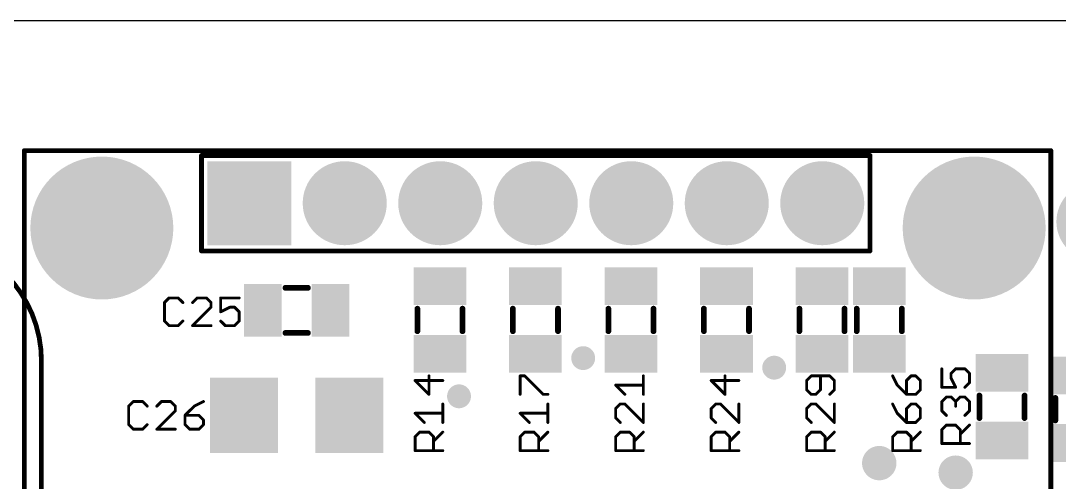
# Model space of a CAD drawing. Extents: x 0 to 96, y -11 to 42.
# Drawn here: x 33.56 to 61.17, y 29.72 to 42 of the extents above; entities that cross this region are included whole.
import ezdxf

# ---------------------------------------------------------------- set-up
doc = ezdxf.new("R2010")
doc.units = 0
for name, color, linetype in [('17', 82, 'CONTINUOUS'), ('18', 82, 'CONTINUOUS'), ('20', 7, 'CONTINUOUS'), ('21', 253, 'CONTINUOUS'), ('29', 253, 'CONTINUOUS')]:
    doc.layers.add(name, color=color, linetype=linetype)

# ---------------------------------------------------------------- blocks, each defined once
blk = doc.blocks.new('RECT')
blk.add_solid([(-0.5, -0.5), (0.5, -0.5), (-0.5, 0.5), (0.5, 0.5)])
blk = doc.blocks.new('SQUAREP')
blk.add_solid([(-0.5, -0.5), (0.5, -0.5), (-0.5, 0.5), (0.5, 0.5)])
blk = doc.blocks.new('ROUNDP')
at = {"const_width": 0.5}
blk.add_lwpolyline([(0, -0.25, 1), (0, 0.25, 1), (0, -0.25)], format="xyb", dxfattribs=at)
blk = doc.blocks.new('ROUNDV')
at = {"const_width": 0.5}
blk.add_lwpolyline([(0, -0.25, 1), (0, 0.25, 1), (0, -0.25)], format="xyb", dxfattribs=at)

msp = doc.modelspace()

# ---------------------------------------------------------------- linework, layer by layer
at = {"layer": '20'}
msp.add_line((88.0028, 41.9972), (7.9972, 41.9972), dxfattribs=at)
at = {"layer": '21'}
for points, const_width in [([(33.652, 38.5738, 1), (33.652, 38.5102)], 0.0635), ([(33.6838, 38.542, 1), (33.6202, 38.542)], 0.0635), ([(34.752, 38.5738, 1), (34.752, 38.5102)], 0.0635), ([(34.752, 38.5102, 1), (34.752, 38.5738)], 0.0635), ([(38.3938, 38.412, 1), (38.3302, 38.412)], 0.0635), ([(38.362, 38.4438, 1), (38.362, 38.3802)], 0.0635), ([(43.252, 38.5738, 1), (43.252, 38.5102)], 0.0635), ([(43.252, 38.5102, 1), (43.252, 38.5738)], 0.0635), ([(54.252, 38.5738, 1), (54.252, 38.5102)], 0.0635), ([(54.252, 38.5102, 1), (54.252, 38.5738)], 0.0635), ([(56.1738, 38.412, 1), (56.1103, 38.412)], 0.0635), ([(56.142, 38.3802, 1), (56.142, 38.4438)], 0.0635), ([(57.252, 38.5738, 1), (57.252, 38.5102)], 0.0635), ([(57.252, 38.5102, 1), (57.252, 38.5738)], 0.0635), ([(60.9838, 38.542, 1), (60.9203, 38.542)], 0.0635), ([(60.952, 38.5102, 1), (60.952, 38.5738)], 0.0635), ([(34.1056, 32.9438, 0.4142), (30.8356, 36.2138)], 0.127), ([(38.362, 35.9038, 1), (38.362, 35.8402)], 0.0635), ([(56.142, 35.8402, 1), (56.142, 35.9038)], 0.0635), ([(38.3302, 35.872, 1), (38.3938, 35.872)], 0.0635), ([(56.1103, 35.872, 1), (56.1738, 35.872)], 0.0635), ([(40.594, 34.9281, 1), (40.594, 34.8519)], 0.0762), ([(41.194, 34.8519, 1), (41.194, 34.9281)], 0.0762), ([(37.3626, 34.5114, 1), (37.3896, 34.4845)], 0.0381), ([(37.3952, 34.498, 1), (37.3571, 34.498)], 0.0381), ([(37.499, 34.6399, 1), (37.499, 34.6018)], 0.0381), ([(37.5124, 34.6074, 1), (37.4855, 34.6343)], 0.0381), ([(37.7582, 34.6343, 1), (37.7312, 34.6074)], 0.0381), ([(37.7447, 34.6018, 1), (37.7447, 34.6399)], 0.0381), ([(37.8541, 34.4845, 1), (37.8811, 34.5114)], 0.0381), ([(38.111, 34.5114, 1), (38.138, 34.4845)], 0.0381), ([(38.2474, 34.6399, 1), (38.2474, 34.6018)], 0.0381), ([(38.2609, 34.6074, 1), (38.2339, 34.6343)], 0.0381), ([(38.5066, 34.6343, 1), (38.4797, 34.6074)], 0.0381), ([(38.4931, 34.6018, 1), (38.4931, 34.6399)], 0.0381), ([(38.635, 34.498, 1), (38.5969, 34.498)], 0.0381), ([(38.6025, 34.4845, 1), (38.6295, 34.5114)], 0.0381), ([(38.8729, 34.6399, 1), (38.8729, 34.6018)], 0.0381), ([(38.892, 34.6208, 1), (38.8539, 34.6208)], 0.0381), ([(39.3644, 34.6018, 1), (39.3644, 34.6399)], 0.0381), ([(38.5969, 34.3751, 1), (38.635, 34.3751)], 0.0381), ([(38.6295, 34.3616, 1), (38.6025, 34.3886)], 0.0381), ([(38.8644, 34.2693, 1), (38.8815, 34.2352)], 0.0381), ([(38.8539, 34.2522, 1), (38.892, 34.2522)], 0.0381), ([(39.1187, 34.3941, 1), (39.1187, 34.356)], 0.0381), ([(39.1272, 34.358, 1), (39.1102, 34.3921)], 0.0381), ([(39.255, 34.3886, 1), (39.2281, 34.3616)], 0.0381), ([(39.2415, 34.356, 1), (39.2415, 34.3941)], 0.0381), ([(39.3835, 34.2522, 1), (39.3454, 34.2522)], 0.0381), ([(39.3509, 34.2387, 1), (39.3779, 34.2657)], 0.0381), ([(44.1421, 34.336, 1), (44.0659, 34.336)], 0.0762), ([(45.3421, 34.336, 1), (45.2659, 34.336)], 0.0762), ([(46.6821, 34.336, 1), (46.6059, 34.336)], 0.0762), ([(47.8821, 34.336, 1), (47.8059, 34.336)], 0.0762), ([(49.2221, 34.336, 1), (49.1459, 34.336)], 0.0762), ([(50.4221, 34.336, 1), (50.3459, 34.336)], 0.0762), ([(51.7621, 34.336, 1), (51.6859, 34.336)], 0.0762), ([(52.9621, 34.336, 1), (52.8859, 34.336)], 0.0762), ([(54.3021, 34.336, 1), (54.2259, 34.336)], 0.0762), ([(55.5021, 34.336, 1), (55.4259, 34.336)], 0.0762), ([(55.8261, 34.336, 1), (55.7499, 34.336)], 0.0762), ([(57.0261, 34.336, 1), (56.9499, 34.336)], 0.0762), ([(37.3896, 34.0199, 1), (37.3626, 33.993)], 0.0381), ([(37.3571, 34.0065, 1), (37.3952, 34.0065)], 0.0381), ([(37.8811, 33.993, 1), (37.8541, 34.0199)], 0.0381), ([(38.8864, 34.0199, 1), (38.8595, 33.993)], 0.0381), ([(39.3454, 34.0065, 1), (39.3835, 34.0065)], 0.0381), ([(39.3779, 33.993, 1), (39.3509, 34.0199)], 0.0381), ([(37.499, 33.9027, 1), (37.499, 33.8646)], 0.0381), ([(37.4855, 33.8701, 1), (37.5124, 33.8971)], 0.0381), ([(37.7312, 33.8971, 1), (37.7582, 33.8701)], 0.0381), ([(37.7447, 33.8646, 1), (37.7447, 33.9027)], 0.0381), ([(38.1245, 33.9027, 1), (38.1245, 33.8646)], 0.0381), ([(38.111, 33.8971, 1), (38.138, 33.8701)], 0.0381), ([(38.616, 33.8646, 1), (38.616, 33.9027)], 0.0381), ([(38.9958, 33.9027, 1), (38.9958, 33.8646)], 0.0381), ([(38.9823, 33.8701, 1), (39.0093, 33.8971)], 0.0381), ([(39.2281, 33.8971, 1), (39.255, 33.8701)], 0.0381), ([(39.2415, 33.8646, 1), (39.2415, 33.9027)], 0.0381), ([(40.594, 33.7281, 1), (40.594, 33.6519)], 0.0762), ([(41.194, 33.6519, 1), (41.194, 33.7281)], 0.0762), ([(44.0659, 33.736, 1), (44.1421, 33.736)], 0.0762), ([(45.2659, 33.736, 1), (45.3421, 33.736)], 0.0762), ([(46.6059, 33.736, 1), (46.6821, 33.736)], 0.0762), ([(47.8059, 33.736, 1), (47.8821, 33.736)], 0.0762), ([(49.1459, 33.736, 1), (49.2221, 33.736)], 0.0762), ([(50.3459, 33.736, 1), (50.4221, 33.736)], 0.0762), ([(51.6859, 33.736, 1), (51.7621, 33.736)], 0.0762), ([(52.8859, 33.736, 1), (52.9621, 33.736)], 0.0762), ([(54.2259, 33.736, 1), (54.3021, 33.736)], 0.0762), ([(55.4259, 33.736, 1), (55.5021, 33.736)], 0.0762), ([(55.7499, 33.736, 1), (55.8261, 33.736)], 0.0762), ([(56.9499, 33.736, 1), (57.0261, 33.736)], 0.0762), ([(34.1374, 32.9438, 1), (34.0739, 32.9438)], 0.0635), ([(34.0739, 32.9438, 1), (34.1374, 32.9438)], 0.0635), ([(58.0701, 32.735, 1), (58.032, 32.735)], 0.0381), ([(58.3159, 32.6121, 1), (58.2778, 32.6121)], 0.0381), ([(58.2833, 32.6256, 1), (58.3103, 32.5987)], 0.0381), ([(58.4197, 32.7541, 1), (58.4197, 32.716)], 0.0381), ([(58.4332, 32.7215, 1), (58.4062, 32.7485)], 0.0381), ([(58.6789, 32.7485, 1), (58.652, 32.7215)], 0.0381), ([(58.6654, 32.716, 1), (58.6654, 32.7541)], 0.0381), ([(58.8073, 32.6121, 1), (58.7692, 32.6121)], 0.0381), ([(58.7748, 32.5987, 1), (58.8018, 32.6256)], 0.0381), ([(44.0564, 32.4378, 1), (44.0295, 32.4108)], 0.0381), ([(44.043, 32.4433, 1), (44.043, 32.4052)], 0.0381), ([(44.4306, 32.5472, 1), (44.3925, 32.5472)], 0.0381), ([(44.7802, 32.4052, 1), (44.7802, 32.4433)], 0.0381), ([(46.856, 32.5472, 1), (46.8179, 32.5472)], 0.0381), ([(46.837, 32.5662, 1), (46.837, 32.5281)], 0.0381), ([(46.9733, 32.5606, 1), (46.9464, 32.5337)], 0.0381), ([(46.9598, 32.5281, 1), (46.9598, 32.5662)], 0.0381), ([(49.377, 32.3205, 1), (49.377, 32.2824)], 0.0381), ([(49.3904, 32.3149, 1), (49.3635, 32.288)], 0.0381), ([(50.1333, 32.5472, 1), (50.0952, 32.5472)], 0.0381), ([(50.1142, 32.2824, 1), (50.1142, 32.3205)], 0.0381), ([(51.9304, 32.4378, 1), (51.9035, 32.4108)], 0.0381), ([(51.917, 32.4433, 1), (51.917, 32.4052)], 0.0381), ([(52.3046, 32.5472, 1), (52.2665, 32.5472)], 0.0381), ([(52.6542, 32.4052, 1), (52.6542, 32.4433)], 0.0381), ([(54.476, 32.4243, 1), (54.4379, 32.4243)], 0.0381), ([(54.4435, 32.4378, 1), (54.4704, 32.4108)], 0.0381), ([(54.5798, 32.5662, 1), (54.5798, 32.5281)], 0.0381), ([(54.5933, 32.5337, 1), (54.5664, 32.5606)], 0.0381), ([(54.8446, 32.5472, 1), (54.8065, 32.5472)], 0.0381), ([(55.0848, 32.5606, 1), (55.0579, 32.5337)], 0.0381), ([(55.0713, 32.5281, 1), (55.0713, 32.5662)], 0.0381), ([(55.2133, 32.4243, 1), (55.1752, 32.4243)], 0.0381), ([(55.1807, 32.4108, 1), (55.2077, 32.4378)], 0.0381), ([(56.76, 32.5557, 1), (56.7259, 32.5386)], 0.0381), ([(56.8793, 32.3149, 1), (56.8524, 32.288)], 0.0381), ([(56.8488, 32.2929, 1), (56.8829, 32.3099)], 0.0381), ([(57.1306, 32.4243, 1), (57.0925, 32.4243)], 0.0381), ([(57.0981, 32.4378, 1), (57.1251, 32.4108)], 0.0381), ([(57.2345, 32.5662, 1), (57.2345, 32.5281)], 0.0381), ([(57.2479, 32.5337, 1), (57.221, 32.5606)], 0.0381), ([(57.3708, 32.5606, 1), (57.3439, 32.5337)], 0.0381), ([(57.3573, 32.5281, 1), (57.3573, 32.5662)], 0.0381), ([(57.4993, 32.4243, 1), (57.4612, 32.4243)], 0.0381), ([(57.4667, 32.4108, 1), (57.4937, 32.4378)], 0.0381), ([(58.3139, 32.4978, 1), (58.2798, 32.4808)], 0.0381), ([(58.2778, 32.4893, 1), (58.3159, 32.4893)], 0.0381), ([(58.7692, 32.3664, 1), (58.8073, 32.3664)], 0.0381), ([(58.8018, 32.3529, 1), (58.7748, 32.3799)], 0.0381), ([(44.3925, 32.0557, 1), (44.4306, 32.0557)], 0.0381), ([(44.3981, 32.0422, 1), (44.4251, 32.0692)], 0.0381), ([(46.8179, 32.0557, 1), (46.856, 32.0557)], 0.0381), ([(47.4513, 32.0747, 1), (47.4513, 32.0366)], 0.0381), ([(47.4379, 32.0422, 1), (47.4648, 32.0692)], 0.0381), ([(47.5742, 32.0366, 1), (47.5742, 32.0747)], 0.0381), ([(49.6092, 32.0422, 1), (49.6362, 32.0692)], 0.0381), ([(50.0952, 32.0557, 1), (50.1333, 32.0557)], 0.0381), ([(52.2665, 32.0557, 1), (52.3046, 32.0557)], 0.0381), ([(52.2721, 32.0422, 1), (52.2991, 32.0692)], 0.0381), ([(54.4379, 32.1786, 1), (54.476, 32.1786)], 0.0381), ([(54.4704, 32.192, 1), (54.4435, 32.1651)], 0.0381), ([(54.5798, 32.0747, 1), (54.5798, 32.0366)], 0.0381), ([(54.5664, 32.0422, 1), (54.5933, 32.0692)], 0.0381), ([(54.6892, 32.0692, 1), (54.7162, 32.0422)], 0.0381), ([(54.7027, 32.0366, 1), (54.7027, 32.0747)], 0.0381), ([(54.8065, 32.1786, 1), (54.8446, 32.1786)], 0.0381), ([(54.8391, 32.1651, 1), (54.8121, 32.192)], 0.0381), ([(55.0579, 32.0692, 1), (55.0848, 32.0422)], 0.0381), ([(55.1752, 32.1786, 1), (55.2133, 32.1786)], 0.0381), ([(55.2077, 32.1651, 1), (55.1807, 32.192)], 0.0381), ([(57.1116, 32.0747, 1), (57.1116, 32.0366)], 0.0381), ([(57.0925, 32.0557, 1), (57.1306, 32.0557)], 0.0381), ([(57.0981, 32.0422, 1), (57.1251, 32.0692)], 0.0381), ([(57.3439, 32.0692, 1), (57.3708, 32.0422)], 0.0381), ([(57.3573, 32.0366, 1), (57.3573, 32.0747)], 0.0381), ([(57.4612, 32.1786, 1), (57.4993, 32.1786)], 0.0381), ([(57.4937, 32.1651, 1), (57.4667, 32.192)], 0.0381), ([(58.032, 32.2435, 1), (58.0701, 32.2435)], 0.0381), ([(58.0511, 32.2626, 1), (58.0511, 32.2245)], 0.0381), ([(58.4026, 32.235, 1), (58.4367, 32.2521)], 0.0381), ([(58.4197, 32.2245, 1), (58.4197, 32.2626)], 0.0381), ([(58.652, 32.257, 1), (58.6789, 32.2301)], 0.0381), ([(59.09, 32.0246, 1), (59.0138, 32.0246)], 0.0762), ([(60.29, 32.0246, 1), (60.2138, 32.0246)], 0.0762), ([(36.4453, 31.7421, 1), (36.4072, 31.7421)], 0.0381), ([(36.4128, 31.7555, 1), (36.4397, 31.7286)], 0.0381), ([(36.5491, 31.884, 1), (36.5491, 31.8459)], 0.0381), ([(36.5626, 31.8515, 1), (36.5357, 31.8784)], 0.0381), ([(36.8083, 31.8784, 1), (36.7814, 31.8515)], 0.0381), ([(36.7949, 31.8459, 1), (36.7949, 31.884)], 0.0381), ([(36.9043, 31.7286, 1), (36.9312, 31.7555)], 0.0381), ([(37.1612, 31.7555, 1), (37.1881, 31.7286)], 0.0381), ([(37.2975, 31.884, 1), (37.2975, 31.8459)], 0.0381), ([(37.311, 31.8515, 1), (37.2841, 31.8784)], 0.0381), ([(37.5568, 31.8784, 1), (37.5298, 31.8515)], 0.0381), ([(37.5433, 31.8459, 1), (37.5433, 31.884)], 0.0381), ([(37.6852, 31.7421, 1), (37.6471, 31.7421)], 0.0381), ([(37.6527, 31.7286, 1), (37.6796, 31.7555)], 0.0381), ([(38.1603, 31.7591, 1), (38.1773, 31.725)], 0.0381), ([(38.1823, 31.7286, 1), (38.1554, 31.7555)], 0.0381), ([(38.4231, 31.8479, 1), (38.406, 31.882)], 0.0381), ([(44.7993, 31.7988, 1), (44.7612, 31.7988)], 0.0381), ([(47.5933, 31.7988, 1), (47.5552, 31.7988)], 0.0381), ([(49.4998, 31.8178, 1), (49.4998, 31.7797)], 0.0381), ([(49.5133, 31.7853, 1), (49.4864, 31.8122)], 0.0381), ([(49.6362, 31.8122, 1), (49.6092, 31.7853)], 0.0381), ([(49.6227, 31.7797, 1), (49.6227, 31.8178)], 0.0381), ([(50.1333, 31.7988, 1), (50.0952, 31.7988)], 0.0381), ([(52.0398, 31.8178, 1), (52.0398, 31.7797)], 0.0381), ([(52.0533, 31.7853, 1), (52.0264, 31.8122)], 0.0381), ([(52.1762, 31.8122, 1), (52.1492, 31.7853)], 0.0381), ([(52.1627, 31.7797, 1), (52.1627, 31.8178)], 0.0381), ([(52.6733, 31.7988, 1), (52.6352, 31.7988)], 0.0381), ([(54.5798, 31.8178, 1), (54.5798, 31.7797)], 0.0381), ([(54.5933, 31.7853, 1), (54.5664, 31.8122)], 0.0381), ([(54.7162, 31.8122, 1), (54.6892, 31.7853)], 0.0381), ([(54.7027, 31.7797, 1), (54.7027, 31.8178)], 0.0381), ([(55.2133, 31.7988, 1), (55.1752, 31.7988)], 0.0381), ([(56.76, 31.8073, 1), (56.7259, 31.7902)], 0.0381), ([(57.2345, 31.8178, 1), (57.2345, 31.7797)], 0.0381), ([(57.2479, 31.7853, 1), (57.221, 31.8122)], 0.0381), ([(57.3708, 31.8122, 1), (57.3439, 31.7853)], 0.0381), ([(57.3573, 31.7797, 1), (57.3573, 31.8178)], 0.0381), ([(58.0701, 31.8637, 1), (58.032, 31.8637)], 0.0381), ([(58.0376, 31.8772, 1), (58.0645, 31.8503)], 0.0381), ([(58.1739, 32.0057, 1), (58.1739, 31.9676)], 0.0381), ([(58.1874, 31.9731, 1), (58.1605, 32.0001)], 0.0381), ([(58.3103, 32.0001, 1), (58.2833, 31.9731)], 0.0381), ([(58.2968, 31.9676, 1), (58.2968, 32.0057)], 0.0381), ([(58.4387, 31.8637, 1), (58.4006, 31.8637)], 0.0381), ([(58.4062, 31.8772, 1), (58.4332, 31.8503)], 0.0381), ([(58.4062, 31.8503, 1), (58.4332, 31.8772)], 0.0381), ([(58.5426, 32.0057, 1), (58.5426, 31.9676)], 0.0381), ([(58.556, 31.9731, 1), (58.5291, 32.0001)], 0.0381), ([(58.6789, 32.0001, 1), (58.652, 31.9731)], 0.0381), ([(58.6654, 31.9676, 1), (58.6654, 32.0057)], 0.0381), ([(58.8073, 31.8637, 1), (58.7692, 31.8637)], 0.0381), ([(58.7748, 31.8503, 1), (58.8018, 31.8772)], 0.0381), ([(61.1093, 31.9611, 1), (61.0331, 31.9611)], 0.0762), ([(37.6471, 31.6192, 1), (37.6852, 31.6192)], 0.0381), ([(37.6796, 31.6057, 1), (37.6527, 31.6327)], 0.0381), ([(37.9421, 31.4963, 1), (37.904, 31.4963)], 0.0381), ([(37.9231, 31.5154, 1), (37.9231, 31.4773)], 0.0381), ([(37.9096, 31.5098, 1), (37.9366, 31.4828)], 0.0381), ([(38.3052, 31.5098, 1), (38.2782, 31.4828)], 0.0381), ([(38.2917, 31.4773, 1), (38.2917, 31.5154)], 0.0381), ([(44.0564, 31.5665, 1), (44.0295, 31.5395)], 0.0381), ([(44.043, 31.5721, 1), (44.043, 31.534)], 0.0381), ([(44.7802, 31.534, 1), (44.7802, 31.5721)], 0.0381), ([(46.8504, 31.5665, 1), (46.8235, 31.5395)], 0.0381), ([(46.837, 31.5721, 1), (46.837, 31.534)], 0.0381), ([(47.5742, 31.534, 1), (47.5742, 31.5721)], 0.0381), ([(49.3635, 31.6894, 1), (49.3904, 31.6624)], 0.0381), ([(49.396, 31.6759, 1), (49.3579, 31.6759)], 0.0381), ([(51.936, 31.6759, 1), (51.8979, 31.6759)], 0.0381), ([(51.9035, 31.6894, 1), (51.9304, 31.6624)], 0.0381), ([(54.476, 31.6759, 1), (54.4379, 31.6759)], 0.0381), ([(54.4435, 31.6894, 1), (54.4704, 31.6624)], 0.0381), ([(56.8793, 31.5665, 1), (56.8524, 31.5395)], 0.0381), ([(56.8488, 31.5445, 1), (56.8829, 31.5615)], 0.0381), ([(57.1306, 31.6759, 1), (57.0925, 31.6759)], 0.0381), ([(57.0981, 31.6894, 1), (57.1251, 31.6624)], 0.0381), ([(57.4993, 31.6759, 1), (57.4612, 31.6759)], 0.0381), ([(57.4667, 31.6624, 1), (57.4937, 31.6894)], 0.0381), ([(58.0645, 31.6315, 1), (58.0376, 31.6045)], 0.0381), ([(58.032, 31.618, 1), (58.0701, 31.618)], 0.0381), ([(58.1605, 31.4816, 1), (58.1874, 31.5086)], 0.0381), ([(58.4006, 31.7409, 1), (58.4387, 31.7409)], 0.0381), ([(58.652, 31.5086, 1), (58.6789, 31.4816)], 0.0381), ([(58.7692, 31.618, 1), (58.8073, 31.618)], 0.0381), ([(58.8018, 31.6045, 1), (58.7748, 31.6315)], 0.0381), ([(36.4397, 31.264, 1), (36.4128, 31.2371)], 0.0381), ([(36.4072, 31.2506, 1), (36.4453, 31.2506)], 0.0381), ([(36.9312, 31.2371, 1), (36.9043, 31.264)], 0.0381), ([(37.9366, 31.264, 1), (37.9096, 31.2371)], 0.0381), ([(37.904, 31.2506, 1), (37.9421, 31.2506)], 0.0381), ([(38.4336, 31.3734, 1), (38.3955, 31.3734)], 0.0381), ([(38.3955, 31.2506, 1), (38.4336, 31.2506)], 0.0381), ([(38.4011, 31.36, 1), (38.428, 31.3869)], 0.0381), ([(38.428, 31.2371, 1), (38.4011, 31.264)], 0.0381), ([(44.2752, 31.2938, 1), (44.3022, 31.3207)], 0.0381), ([(44.7612, 31.3073, 1), (44.7993, 31.3073)], 0.0381), ([(47.0692, 31.2938, 1), (47.0962, 31.3207)], 0.0381), ([(47.5552, 31.3073, 1), (47.5933, 31.3073)], 0.0381), ([(49.3904, 31.4436, 1), (49.3635, 31.4167)], 0.0381), ([(49.3579, 31.4301, 1), (49.396, 31.4301)], 0.0381), ([(49.4864, 31.2938, 1), (49.5133, 31.3207)], 0.0381), ([(50.0952, 31.3073, 1), (50.1333, 31.3073)], 0.0381), ([(50.1007, 31.2938, 1), (50.1277, 31.3207)], 0.0381), ([(51.8979, 31.4301, 1), (51.936, 31.4301)], 0.0381), ([(51.9304, 31.4436, 1), (51.9035, 31.4167)], 0.0381), ([(52.0264, 31.2938, 1), (52.0533, 31.3207)], 0.0381), ([(52.6352, 31.3073, 1), (52.6733, 31.3073)], 0.0381), ([(52.6407, 31.2938, 1), (52.6677, 31.3207)], 0.0381), ([(54.4379, 31.4301, 1), (54.476, 31.4301)], 0.0381), ([(54.4704, 31.4436, 1), (54.4435, 31.4167)], 0.0381), ([(54.5664, 31.2938, 1), (54.5933, 31.3207)], 0.0381), ([(55.1752, 31.3073, 1), (55.2133, 31.3073)], 0.0381), ([(55.1807, 31.2938, 1), (55.2077, 31.3207)], 0.0381), ([(57.1116, 31.3263, 1), (57.1116, 31.2882)], 0.0381), ([(57.0925, 31.3073, 1), (57.1306, 31.3073)], 0.0381), ([(57.0981, 31.2938, 1), (57.1251, 31.3207)], 0.0381), ([(57.3439, 31.3207, 1), (57.3708, 31.2938)], 0.0381), ([(57.3573, 31.2882, 1), (57.3573, 31.3263)], 0.0381), ([(57.4612, 31.4301, 1), (57.4993, 31.4301)], 0.0381), ([(57.4937, 31.4167, 1), (57.4667, 31.4436)], 0.0381), ([(58.1739, 31.2572, 1), (58.1739, 31.2191)], 0.0381), ([(58.1874, 31.2247, 1), (58.1605, 31.2517)], 0.0381), ([(58.4332, 31.2517, 1), (58.4062, 31.2247)], 0.0381), ([(58.4197, 31.2191, 1), (58.4197, 31.2572)], 0.0381), ([(58.8018, 31.2247, 1), (58.7748, 31.2517)], 0.0381), ([(59.0138, 31.4246, 1), (59.09, 31.4246)], 0.0762), ([(60.2138, 31.4246, 1), (60.29, 31.4246)], 0.0762), ([(61.0331, 31.3611, 1), (61.1093, 31.3611)], 0.0762), ([(36.5491, 31.1468, 1), (36.5491, 31.1087)], 0.0381), ([(36.5357, 31.1142, 1), (36.5626, 31.1412)], 0.0381), ([(36.7814, 31.1412, 1), (36.8083, 31.1142)], 0.0381), ([(36.7949, 31.1087, 1), (36.7949, 31.1468)], 0.0381), ([(37.1612, 31.1412, 1), (37.1881, 31.1142)], 0.0381), ([(37.1747, 31.1468, 1), (37.1747, 31.1087)], 0.0381), ([(37.6662, 31.1087, 1), (37.6662, 31.1468)], 0.0381), ([(38.046, 31.1468, 1), (38.046, 31.1087)], 0.0381), ([(38.0325, 31.1142, 1), (38.0594, 31.1412)], 0.0381), ([(38.2782, 31.1412, 1), (38.3052, 31.1142)], 0.0381), ([(38.2917, 31.1087, 1), (38.2917, 31.1468)], 0.0381), ([(44.062, 30.9275, 1), (44.0239, 30.9275)], 0.0381), ([(44.0295, 30.9409, 1), (44.0564, 30.914)], 0.0381), ([(44.1658, 31.0694, 1), (44.1658, 31.0313)], 0.0381), ([(44.1793, 31.0369, 1), (44.1524, 31.0638)], 0.0381), ([(44.4251, 31.0638, 1), (44.3981, 31.0369)], 0.0381), ([(44.4116, 31.0313, 1), (44.4116, 31.0694)], 0.0381), ([(44.5535, 30.9275, 1), (44.5154, 30.9275)], 0.0381), ([(44.521, 30.914, 1), (44.5479, 30.9409)], 0.0381), ([(44.7937, 31.0369, 1), (44.7667, 31.0638)], 0.0381), ([(46.856, 30.9275, 1), (46.8179, 30.9275)], 0.0381), ([(46.8235, 30.9409, 1), (46.8504, 30.914)], 0.0381), ([(46.9598, 31.0694, 1), (46.9598, 31.0313)], 0.0381), ([(46.9733, 31.0369, 1), (46.9464, 31.0638)], 0.0381), ([(47.2191, 31.0638, 1), (47.1921, 31.0369)], 0.0381), ([(47.2056, 31.0313, 1), (47.2056, 31.0694)], 0.0381), ([(47.3475, 30.9275, 1), (47.3094, 30.9275)], 0.0381), ([(47.315, 30.914, 1), (47.3419, 30.9409)], 0.0381), ([(47.5877, 31.0369, 1), (47.5607, 31.0638)], 0.0381), ([(49.396, 30.9275, 1), (49.3579, 30.9275)], 0.0381), ([(49.3635, 30.9409, 1), (49.3904, 30.914)], 0.0381), ([(49.4998, 31.0694, 1), (49.4998, 31.0313)], 0.0381), ([(49.5133, 31.0369, 1), (49.4864, 31.0638)], 0.0381), ([(49.7591, 31.0638, 1), (49.7321, 31.0369)], 0.0381), ([(49.7456, 31.0313, 1), (49.7456, 31.0694)], 0.0381), ([(49.8875, 30.9275, 1), (49.8494, 30.9275)], 0.0381), ([(49.855, 30.914, 1), (49.8819, 30.9409)], 0.0381), ([(50.1277, 31.0369, 1), (50.1007, 31.0638)], 0.0381), ([(51.936, 30.9275, 1), (51.8979, 30.9275)], 0.0381), ([(51.9035, 30.9409, 1), (51.9304, 30.914)], 0.0381), ([(52.0398, 31.0694, 1), (52.0398, 31.0313)], 0.0381), ([(52.0533, 31.0369, 1), (52.0264, 31.0638)], 0.0381), ([(52.2991, 31.0638, 1), (52.2721, 31.0369)], 0.0381), ([(52.2856, 31.0313, 1), (52.2856, 31.0694)], 0.0381), ([(52.4275, 30.9275, 1), (52.3894, 30.9275)], 0.0381), ([(52.395, 30.914, 1), (52.4219, 30.9409)], 0.0381), ([(52.6677, 31.0369, 1), (52.6407, 31.0638)], 0.0381), ([(54.476, 30.9275, 1), (54.4379, 30.9275)], 0.0381), ([(54.4435, 30.9409, 1), (54.4704, 30.914)], 0.0381), ([(54.5798, 31.0694, 1), (54.5798, 31.0313)], 0.0381), ([(54.5933, 31.0369, 1), (54.5664, 31.0638)], 0.0381), ([(54.8391, 31.0638, 1), (54.8121, 31.0369)], 0.0381), ([(54.8256, 31.0313, 1), (54.8256, 31.0694)], 0.0381), ([(54.9675, 30.9275, 1), (54.9294, 30.9275)], 0.0381), ([(54.935, 30.914, 1), (54.9619, 30.9409)], 0.0381), ([(55.2077, 31.0369, 1), (55.1807, 31.0638)], 0.0381), ([(56.762, 30.9275, 1), (56.7239, 30.9275)], 0.0381), ([(56.7295, 30.9409, 1), (56.7564, 30.914)], 0.0381), ([(56.8658, 31.0694, 1), (56.8658, 31.0313)], 0.0381), ([(56.8793, 31.0369, 1), (56.8524, 31.0638)], 0.0381), ([(57.1251, 31.0638, 1), (57.0981, 31.0369)], 0.0381), ([(57.1116, 31.0313, 1), (57.1116, 31.0694)], 0.0381), ([(57.2535, 30.9275, 1), (57.2154, 30.9275)], 0.0381), ([(57.221, 30.914, 1), (57.2479, 30.9409)], 0.0381), ([(57.4937, 31.0369, 1), (57.4667, 31.0638)], 0.0381), ([(58.0701, 31.1153, 1), (58.032, 31.1153)], 0.0381), ([(58.0376, 31.1288, 1), (58.0645, 31.1018)], 0.0381), ([(58.5616, 31.1153, 1), (58.5235, 31.1153)], 0.0381), ([(58.5291, 31.0059, 1), (58.556, 30.979)], 0.0381), ([(58.5291, 31.1018, 1), (58.556, 31.1288)], 0.0381), ([(44.521, 30.8181, 1), (44.5479, 30.7911)], 0.0381), ([(47.315, 30.8181, 1), (47.3419, 30.7911)], 0.0381), ([(49.855, 30.8181, 1), (49.8819, 30.7911)], 0.0381), ([(52.395, 30.8181, 1), (52.4219, 30.7911)], 0.0381), ([(54.935, 30.8181, 1), (54.9619, 30.7911)], 0.0381), ([(57.221, 30.8181, 1), (57.2479, 30.7911)], 0.0381), ([(58.032, 30.7467, 1), (58.0701, 30.7467)], 0.0381), ([(58.0511, 30.7658, 1), (58.0511, 30.7277)], 0.0381), ([(58.5235, 30.7467, 1), (58.5616, 30.7467)], 0.0381), ([(58.7883, 30.7277, 1), (58.7883, 30.7658)], 0.0381), ([(44.0239, 30.5589, 1), (44.062, 30.5589)], 0.0381), ([(44.043, 30.5779, 1), (44.043, 30.5398)], 0.0381), ([(44.5154, 30.5589, 1), (44.5535, 30.5589)], 0.0381), ([(44.7802, 30.5398, 1), (44.7802, 30.5779)], 0.0381), ([(46.837, 30.5779, 1), (46.837, 30.5398)], 0.0381), ([(46.8179, 30.5589, 1), (46.856, 30.5589)], 0.0381), ([(47.3094, 30.5589, 1), (47.3475, 30.5589)], 0.0381), ([(47.5742, 30.5398, 1), (47.5742, 30.5779)], 0.0381), ([(49.377, 30.5779, 1), (49.377, 30.5398)], 0.0381), ([(49.3579, 30.5589, 1), (49.396, 30.5589)], 0.0381), ([(49.8494, 30.5589, 1), (49.8875, 30.5589)], 0.0381), ([(50.1142, 30.5398, 1), (50.1142, 30.5779)], 0.0381), ([(51.8979, 30.5589, 1), (51.936, 30.5589)], 0.0381), ([(51.917, 30.5779, 1), (51.917, 30.5398)], 0.0381), ([(52.3894, 30.5589, 1), (52.4275, 30.5589)], 0.0381), ([(52.6542, 30.5398, 1), (52.6542, 30.5779)], 0.0381), ([(54.4379, 30.5589, 1), (54.476, 30.5589)], 0.0381), ([(54.457, 30.5779, 1), (54.457, 30.5398)], 0.0381), ([(54.9294, 30.5589, 1), (54.9675, 30.5589)], 0.0381), ([(55.1942, 30.5398, 1), (55.1942, 30.5779)], 0.0381), ([(56.743, 30.5779, 1), (56.743, 30.5398)], 0.0381), ([(56.7239, 30.5589, 1), (56.762, 30.5589)], 0.0381), ([(57.2154, 30.5589, 1), (57.2535, 30.5589)], 0.0381), ([(57.4802, 30.5398, 1), (57.4802, 30.5779)], 0.0381)]:
    msp.add_lwpolyline(points, format="xyb", dxfattribs=dict(at, const_width=const_width))
for points, const_width in [([(34.752, 38.542), (33.652, 38.542)], 0.127), ([(33.652, 38.542), (33.652, 10.742)], 0.127), ([(43.252, 38.542), (34.752, 38.542)], 0.127), ([(38.362, 35.872), (38.362, 38.412)], 0.127), ([(56.142, 38.412), (38.362, 38.412)], 0.127), ([(54.252, 38.542), (43.252, 38.542)], 0.127), ([(57.252, 38.542), (54.252, 38.542)], 0.127), ([(56.142, 38.412), (56.142, 35.872)], 0.127), ([(60.952, 38.542), (57.252, 38.542)], 0.127), ([(60.952, 10.742), (60.952, 38.542)], 0.127), ([(56.142, 35.872), (38.362, 35.872)], 0.127), ([(40.594, 34.89), (41.194, 34.89)], 0.1524), ([(37.499, 34.6208), (37.3761, 34.498)], 0.0762), ([(37.3761, 34.498), (37.3761, 34.0065)], 0.0762), ([(37.7447, 34.6208), (37.499, 34.6208)], 0.0762), ([(37.8676, 34.498), (37.7447, 34.6208)], 0.0762), ([(38.2474, 34.6208), (38.1245, 34.498)], 0.0762), ([(38.4931, 34.6208), (38.2474, 34.6208)], 0.0762), ([(38.616, 34.498), (38.4931, 34.6208)], 0.0762), ([(38.616, 34.3751), (38.616, 34.498)], 0.0762), ([(39.3644, 34.6208), (38.8729, 34.6208)], 0.0762), ([(38.8729, 34.6208), (38.8729, 34.2522)], 0.0762), ([(38.1245, 33.8836), (38.616, 34.3751)], 0.0762), ([(38.8729, 34.2522), (39.1187, 34.3751)], 0.0762), ([(39.1187, 34.3751), (39.2415, 34.3751)], 0.0762), ([(39.2415, 34.3751), (39.3644, 34.2522)], 0.0762), ([(39.3644, 34.2522), (39.3644, 34.0065)], 0.0762), ([(44.104, 33.736), (44.104, 34.336)], 0.1524), ([(45.304, 33.736), (45.304, 34.336)], 0.1524), ([(46.644, 33.736), (46.644, 34.336)], 0.1524), ([(47.844, 33.736), (47.844, 34.336)], 0.1524), ([(49.184, 33.736), (49.184, 34.336)], 0.1524), ([(50.384, 33.736), (50.384, 34.336)], 0.1524), ([(51.724, 33.736), (51.724, 34.336)], 0.1524), ([(52.924, 33.736), (52.924, 34.336)], 0.1524), ([(54.264, 33.736), (54.264, 34.336)], 0.1524), ([(55.464, 33.736), (55.464, 34.336)], 0.1524), ([(55.788, 33.736), (55.788, 34.336)], 0.1524), ([(56.988, 33.736), (56.988, 34.336)], 0.1524), ([(37.3761, 34.0065), (37.499, 33.8836)], 0.0762), ([(37.7447, 33.8836), (37.8676, 34.0065)], 0.0762), ([(38.9958, 33.8836), (38.8729, 34.0065)], 0.0762), ([(39.3644, 34.0065), (39.2415, 33.8836)], 0.0762), ([(37.499, 33.8836), (37.7447, 33.8836)], 0.0762), ([(38.616, 33.8836), (38.1245, 33.8836)], 0.0762), ([(39.2415, 33.8836), (38.9958, 33.8836)], 0.0762), ([(40.594, 33.69), (41.194, 33.69)], 0.1524), ([(34.1056, 32.9438), (34.1056, 29.0068)], 0.127), ([(58.0511, 32.735), (58.0511, 32.2435)], 0.0762), ([(58.2968, 32.6121), (58.4197, 32.735)], 0.0762), ([(58.2968, 32.4893), (58.2968, 32.6121)], 0.0762), ([(58.4197, 32.735), (58.6654, 32.735)], 0.0762), ([(58.6654, 32.735), (58.7883, 32.6121)], 0.0762), ([(58.7883, 32.6121), (58.7883, 32.3664)], 0.0762), ([(44.7802, 32.4243), (44.043, 32.4243)], 0.0762), ([(44.043, 32.4243), (44.4116, 32.0557)], 0.0762), ([(44.4116, 32.0557), (44.4116, 32.5472)], 0.0762), ([(46.837, 32.0557), (46.837, 32.5472)], 0.0762), ([(46.837, 32.5472), (46.9598, 32.5472)], 0.0762), ([(46.9598, 32.5472), (47.4513, 32.0557)], 0.0762), ([(49.6227, 32.0557), (49.377, 32.3014)], 0.0762), ([(49.377, 32.3014), (50.1142, 32.3014)], 0.0762), ([(50.1142, 32.0557), (50.1142, 32.5472)], 0.0762), ([(52.6542, 32.4243), (51.917, 32.4243)], 0.0762), ([(51.917, 32.4243), (52.2856, 32.0557)], 0.0762), ([(52.2856, 32.0557), (52.2856, 32.5472)], 0.0762), ([(54.5798, 32.5472), (54.457, 32.4243)], 0.0762), ([(54.457, 32.4243), (54.457, 32.1786)], 0.0762), ([(55.0713, 32.5472), (54.5798, 32.5472)], 0.0762), ([(54.8256, 32.1786), (54.8256, 32.5472)], 0.0762), ([(55.1942, 32.4243), (55.0713, 32.5472)], 0.0762), ([(55.1942, 32.1786), (55.1942, 32.4243)], 0.0762), ([(56.743, 32.5472), (56.8658, 32.3014)], 0.0762), ([(56.8658, 32.3014), (57.1116, 32.0557)], 0.0762), ([(57.2345, 32.5472), (57.1116, 32.4243)], 0.0762), ([(57.1116, 32.4243), (57.1116, 32.0557)], 0.0762), ([(57.3573, 32.5472), (57.2345, 32.5472)], 0.0762), ([(57.4802, 32.4243), (57.3573, 32.5472)], 0.0762), ([(57.4802, 32.1786), (57.4802, 32.4243)], 0.0762), ([(58.4197, 32.2435), (58.2968, 32.4893)], 0.0762), ([(58.7883, 32.3664), (58.6654, 32.2435)], 0.0762), ([(47.4513, 32.0557), (47.5742, 32.0557)], 0.0762), ([(54.457, 32.1786), (54.5798, 32.0557)], 0.0762), ([(54.5798, 32.0557), (54.7027, 32.0557)], 0.0762), ([(54.7027, 32.0557), (54.8256, 32.1786)], 0.0762), ([(55.0713, 32.0557), (55.1942, 32.1786)], 0.0762), ([(57.1116, 32.0557), (57.3573, 32.0557)], 0.0762), ([(57.3573, 32.0557), (57.4802, 32.1786)], 0.0762), ([(58.0511, 32.2435), (58.4197, 32.2435)], 0.0762), ([(59.0519, 31.4246), (59.0519, 32.0246)], 0.1524), ([(60.2519, 31.4246), (60.2519, 32.0246)], 0.1524), ([(36.5491, 31.8649), (36.4263, 31.7421)], 0.0762), ([(36.4263, 31.7421), (36.4263, 31.2506)], 0.0762), ([(36.7949, 31.8649), (36.5491, 31.8649)], 0.0762), ([(36.9177, 31.7421), (36.7949, 31.8649)], 0.0762), ([(37.2975, 31.8649), (37.1747, 31.7421)], 0.0762), ([(37.5433, 31.8649), (37.2975, 31.8649)], 0.0762), ([(37.6662, 31.7421), (37.5433, 31.8649)], 0.0762), ([(37.6662, 31.6192), (37.6662, 31.7421)], 0.0762), ([(38.1688, 31.7421), (37.9231, 31.4963)], 0.0762), ([(38.4146, 31.8649), (38.1688, 31.7421)], 0.0762), ([(44.7802, 31.3073), (44.7802, 31.7988)], 0.0762), ([(47.5742, 31.3073), (47.5742, 31.7988)], 0.0762), ([(49.4998, 31.7988), (49.377, 31.6759)], 0.0762), ([(49.6227, 31.7988), (49.4998, 31.7988)], 0.0762), ([(50.1142, 31.3073), (49.6227, 31.7988)], 0.0762), ([(50.1142, 31.7988), (50.1142, 31.3073)], 0.0762), ([(52.0398, 31.7988), (51.917, 31.6759)], 0.0762), ([(52.1627, 31.7988), (52.0398, 31.7988)], 0.0762), ([(52.6542, 31.3073), (52.1627, 31.7988)], 0.0762), ([(52.6542, 31.7988), (52.6542, 31.3073)], 0.0762), ([(54.5798, 31.7988), (54.457, 31.6759)], 0.0762), ([(54.7027, 31.7988), (54.5798, 31.7988)], 0.0762), ([(55.1942, 31.3073), (54.7027, 31.7988)], 0.0762), ([(55.1942, 31.7988), (55.1942, 31.3073)], 0.0762), ([(56.743, 31.7988), (56.8658, 31.553)], 0.0762), ([(57.2345, 31.7988), (57.1116, 31.6759)], 0.0762), ([(57.3573, 31.7988), (57.2345, 31.7988)], 0.0762), ([(57.4802, 31.6759), (57.3573, 31.7988)], 0.0762), ([(58.0511, 31.8637), (58.1739, 31.9866)], 0.0762), ([(58.0511, 31.618), (58.0511, 31.8637)], 0.0762), ([(58.1739, 31.9866), (58.2968, 31.9866)], 0.0762), ([(58.2968, 31.9866), (58.4197, 31.8637)], 0.0762), ([(58.4197, 31.8637), (58.5426, 31.9866)], 0.0762), ([(58.4197, 31.8637), (58.4197, 31.7409)], 0.0762), ([(58.5426, 31.9866), (58.6654, 31.9866)], 0.0762), ([(58.6654, 31.9866), (58.7883, 31.8637)], 0.0762), ([(58.7883, 31.8637), (58.7883, 31.618)], 0.0762), ([(61.0712, 31.3611), (61.0712, 31.9611)], 0.1524), ([(37.1747, 31.1277), (37.6662, 31.6192)], 0.0762), ([(37.9231, 31.4963), (37.9231, 31.2506)], 0.0762), ([(38.2917, 31.4963), (37.9231, 31.4963)], 0.0762), ([(38.4146, 31.3734), (38.2917, 31.4963)], 0.0762), ([(44.2887, 31.3073), (44.043, 31.553)], 0.0762), ([(44.043, 31.553), (44.7802, 31.553)], 0.0762), ([(47.0827, 31.3073), (46.837, 31.553)], 0.0762), ([(46.837, 31.553), (47.5742, 31.553)], 0.0762), ([(49.377, 31.6759), (49.377, 31.4301)], 0.0762), ([(51.917, 31.6759), (51.917, 31.4301)], 0.0762), ([(54.457, 31.6759), (54.457, 31.4301)], 0.0762), ([(56.8658, 31.553), (57.1116, 31.3073)], 0.0762), ([(57.1116, 31.6759), (57.1116, 31.3073)], 0.0762), ([(57.4802, 31.4301), (57.4802, 31.6759)], 0.0762), ([(58.1739, 31.4951), (58.0511, 31.618)], 0.0762), ([(58.7883, 31.618), (58.6654, 31.4951)], 0.0762), ([(36.4263, 31.2506), (36.5491, 31.1277)], 0.0762), ([(36.7949, 31.1277), (36.9177, 31.2506)], 0.0762), ([(37.9231, 31.2506), (38.046, 31.1277)], 0.0762), ([(38.2917, 31.1277), (38.4146, 31.2506)], 0.0762), ([(38.4146, 31.2506), (38.4146, 31.3734)], 0.0762), ([(49.377, 31.4301), (49.4998, 31.3073)], 0.0762), ([(51.917, 31.4301), (52.0398, 31.3073)], 0.0762), ([(54.457, 31.4301), (54.5798, 31.3073)], 0.0762), ([(57.1116, 31.3073), (57.3573, 31.3073)], 0.0762), ([(57.3573, 31.3073), (57.4802, 31.4301)], 0.0762), ([(58.0511, 31.1153), (58.1739, 31.2382)], 0.0762), ([(58.1739, 31.2382), (58.4197, 31.2382)], 0.0762), ([(58.4197, 31.2382), (58.5426, 31.1153)], 0.0762), ([(58.5426, 30.9924), (58.7883, 31.2382)], 0.0762), ([(36.5491, 31.1277), (36.7949, 31.1277)], 0.0762), ([(37.6662, 31.1277), (37.1747, 31.1277)], 0.0762), ([(38.046, 31.1277), (38.2917, 31.1277)], 0.0762), ([(44.043, 30.9275), (44.1658, 31.0503)], 0.0762), ([(44.043, 30.5589), (44.043, 30.9275)], 0.0762), ([(44.1658, 31.0503), (44.4116, 31.0503)], 0.0762), ([(44.4116, 31.0503), (44.5345, 30.9275)], 0.0762), ([(44.5345, 30.8046), (44.7802, 31.0503)], 0.0762), ([(44.5345, 30.9275), (44.5345, 30.5589)], 0.0762), ([(46.837, 30.9275), (46.9598, 31.0503)], 0.0762), ([(46.837, 30.5589), (46.837, 30.9275)], 0.0762), ([(46.9598, 31.0503), (47.2056, 31.0503)], 0.0762), ([(47.2056, 31.0503), (47.3285, 30.9275)], 0.0762), ([(47.3285, 30.8046), (47.5742, 31.0503)], 0.0762), ([(47.3285, 30.9275), (47.3285, 30.5589)], 0.0762), ([(49.377, 30.9275), (49.4998, 31.0503)], 0.0762), ([(49.377, 30.5589), (49.377, 30.9275)], 0.0762), ([(49.4998, 31.0503), (49.7456, 31.0503)], 0.0762), ([(49.7456, 31.0503), (49.8685, 30.9275)], 0.0762), ([(49.8685, 30.8046), (50.1142, 31.0503)], 0.0762), ([(49.8685, 30.9275), (49.8685, 30.5589)], 0.0762), ([(51.917, 30.9275), (52.0398, 31.0503)], 0.0762), ([(51.917, 30.5589), (51.917, 30.9275)], 0.0762), ([(52.0398, 31.0503), (52.2856, 31.0503)], 0.0762), ([(52.2856, 31.0503), (52.4085, 30.9275)], 0.0762), ([(52.4085, 30.8046), (52.6542, 31.0503)], 0.0762), ([(52.4085, 30.9275), (52.4085, 30.5589)], 0.0762), ([(54.457, 30.9275), (54.5798, 31.0503)], 0.0762), ([(54.457, 30.5589), (54.457, 30.9275)], 0.0762), ([(54.5798, 31.0503), (54.8256, 31.0503)], 0.0762), ([(54.8256, 31.0503), (54.9485, 30.9275)], 0.0762), ([(54.9485, 30.8046), (55.1942, 31.0503)], 0.0762), ([(54.9485, 30.9275), (54.9485, 30.5589)], 0.0762), ([(56.743, 30.9275), (56.8658, 31.0503)], 0.0762), ([(56.743, 30.5589), (56.743, 30.9275)], 0.0762), ([(56.8658, 31.0503), (57.1116, 31.0503)], 0.0762), ([(57.1116, 31.0503), (57.2345, 30.9275)], 0.0762), ([(57.2345, 30.8046), (57.4802, 31.0503)], 0.0762), ([(57.2345, 30.9275), (57.2345, 30.5589)], 0.0762), ([(58.0511, 30.7467), (58.0511, 31.1153)], 0.0762), ([(58.5426, 31.1153), (58.5426, 30.7467)], 0.0762), ([(58.7883, 30.7467), (58.0511, 30.7467)], 0.0762), ([(44.7802, 30.5589), (44.043, 30.5589)], 0.0762), ([(47.5742, 30.5589), (46.837, 30.5589)], 0.0762), ([(50.1142, 30.5589), (49.377, 30.5589)], 0.0762), ([(52.6542, 30.5589), (51.917, 30.5589)], 0.0762), ([(55.1942, 30.5589), (54.457, 30.5589)], 0.0762), ([(57.4802, 30.5589), (56.743, 30.5589)], 0.0762)]:
    msp.add_lwpolyline(points, dxfattribs=dict(at, const_width=const_width))

# ---------------------------------------------------------------- block references
at = {"layer": '17', "xscale": 3.6, "yscale": 3.6}
for p in [(35.712, 36.482), (35.712, 36.482), (58.912, 36.482), (58.912, 36.482)]:
    msp.add_blockref('ROUNDP', p, dxfattribs=at)
at = {"layer": '17', "xscale": 2.032, "yscale": 2.032, "rotation": 90}
for name, p in [('SQUAREP', (39.632, 37.142)), ('SQUAREP', (39.632, 37.142)), ('ROUNDP', (42.172, 37.142)), ('ROUNDP', (42.172, 37.142)), ('ROUNDP', (44.712, 37.142)), ('ROUNDP', (44.712, 37.142)), ('ROUNDP', (47.252, 37.142)), ('ROUNDP', (47.252, 37.142)), ('ROUNDP', (49.792, 37.142)), ('ROUNDP', (49.792, 37.142)), ('ROUNDP', (52.332, 37.142)), ('ROUNDP', (52.332, 37.142)), ('ROUNDP', (54.872, 37.142)), ('ROUNDP', (54.872, 37.142))]:
    msp.add_blockref(name, p, dxfattribs=at)
at = {"layer": '18'}
for p, xscale, yscale in [((48.514, 33.02), 0.635, 0.635), ((53.594, 32.766), 0.635, 0.635), ((45.212, 32.004), 0.635, 0.635), ((56.388, 30.226), 0.9144, 0.9144), ((58.42, 29.972), 0.9144, 0.9144)]:
    msp.add_blockref('ROUNDV', p, dxfattribs=dict(at, xscale=xscale, yscale=yscale))
at = {"layer": '29'}
for name, p, xscale, yscale in [('ROUNDP', (35.712, 36.482), 3.8032, 3.8032), ('ROUNDP', (58.912, 36.482), 3.8032, 3.8032), ('ROUNDP', (62.1411, 36.6522), 2.0828, 2.0828), ('RECT', (39.994, 34.29), 1.0032, 1.4032), ('RECT', (41.794, 34.29), 1.0032, 1.4032)]:
    msp.add_blockref(name, p, dxfattribs=dict(at, xscale=xscale, yscale=yscale))
for name, p, xscale, yscale, rotation in [('SQUAREP', (39.632, 37.142), 2.2352, 2.2352, 90), ('ROUNDP', (42.172, 37.142), 2.2352, 2.2352, 90), ('ROUNDP', (44.712, 37.142), 2.2352, 2.2352, 90), ('ROUNDP', (47.252, 37.142), 2.2352, 2.2352, 90), ('ROUNDP', (49.792, 37.142), 2.2352, 2.2352, 90), ('ROUNDP', (52.332, 37.142), 2.2352, 2.2352, 90), ('ROUNDP', (54.872, 37.142), 2.2352, 2.2352, 90), ('RECT', (44.704, 34.936), 1.0032, 1.4032, 90), ('RECT', (47.244, 34.936), 1.0032, 1.4032, 90), ('RECT', (49.784, 34.936), 1.0032, 1.4032, 90), ('RECT', (52.324, 34.936), 1.0032, 1.4032, 90), ('RECT', (54.864, 34.936), 1.0032, 1.4032, 90), ('RECT', (56.388, 34.936), 1.0032, 1.4032, 90), ('RECT', (44.704, 33.136), 1.0032, 1.4032, 90), ('RECT', (47.244, 33.136), 1.0032, 1.4032, 90), ('RECT', (49.784, 33.136), 1.0032, 1.4032, 90), ('RECT', (52.324, 33.136), 1.0032, 1.4032, 90), ('RECT', (54.864, 33.136), 1.0032, 1.4032, 90), ('RECT', (56.388, 33.136), 1.0032, 1.4032, 90), ('RECT', (59.6519, 32.6246), 1.0032, 1.4032, 90), ('RECT', (61.6712, 32.5611), 1.0032, 1.4032, 90), ('RECT', (39.494, 31.496), 1.8032, 2.0032, 180), ('RECT', (42.294, 31.496), 1.8032, 2.0032, 180), ('RECT', (59.6519, 30.8246), 1.0032, 1.4032, 90), ('RECT', (61.6712, 30.7611), 1.0032, 1.4032, 90)]:
    msp.add_blockref(name, p, dxfattribs=dict(at, xscale=xscale, yscale=yscale, rotation=rotation))

doc.saveas('drawing.dxf')
